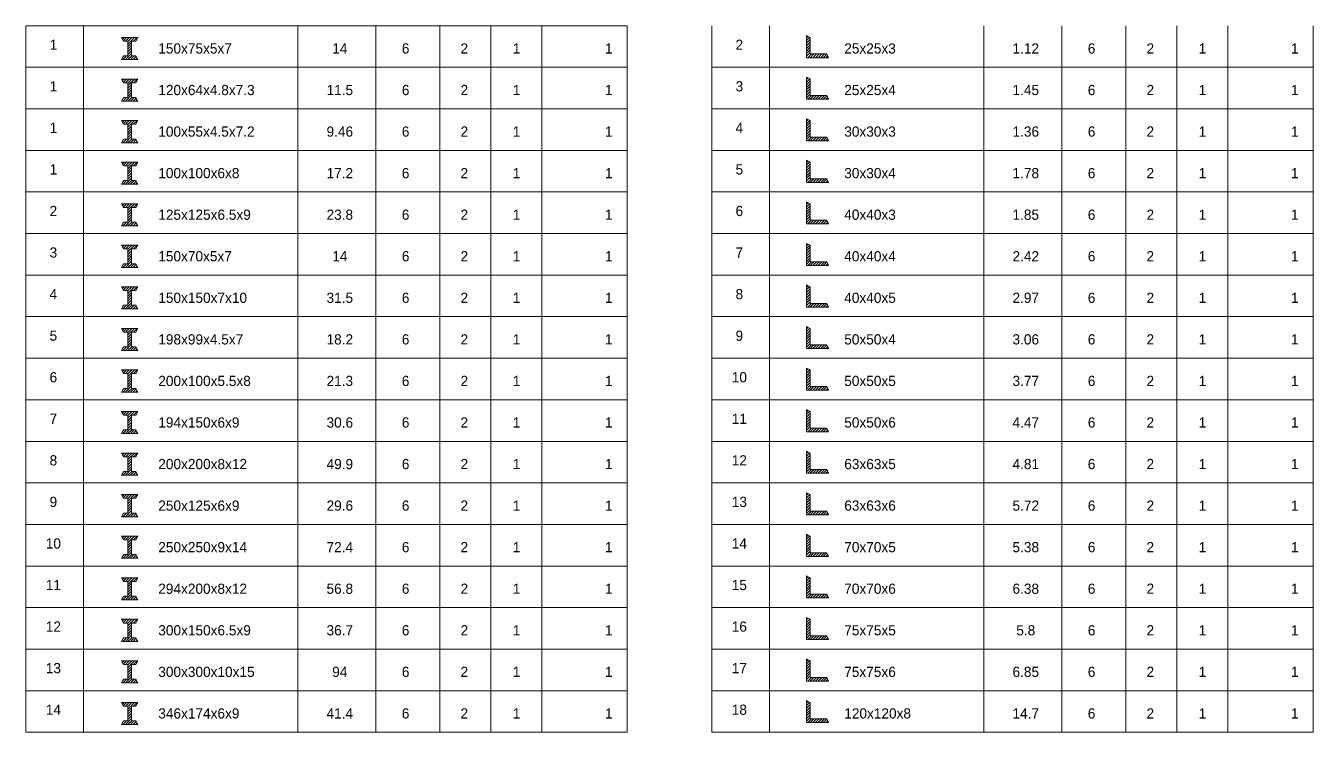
# Model space of a CAD drawing. Header units: millimetres. Extents: x 925681 to 1410834, y 71669 to 296428.
# Drawn here: x 1228041 to 1265891, y 195513 to 216290 of the extents above; entities that cross this region are included whole.
import ezdxf
from ezdxf.enums import TextEntityAlignment as Align

# ---------------------------------------------------------------- set-up
doc = ezdxf.new("R2010")
doc.units = ezdxf.units.MM
doc.header["$LTSCALE"] = 100
for name, color, linetype, lineweight in [('Ap0001_Statistic', 161, 'Continuous', 15), ('Ap0203_T', 243, 'Continuous', 35), ('Ap0310_PSS', 130, 'Continuous', 18), ('Ap0311_H', 8, 'Continuous', 15)]:
    doc.layers.add(name, color=color, linetype=linetype, lineweight=lineweight)
doc.styles.add('Ap_text ghi chu', font='1.shx', dxfattribs={"width": 0.8, "height": 250})

# ---------------------------------------------------------------- blocks, each defined once
blk = doc.blocks.new('khung thong ke')
at = {"layer": 'Ap0310_PSS'}
for p, q in [((0, -1222), (0, 0)), ((1700, -1222), (1700, 0)), ((8000, -1222), (8000, 0)), ((10296, -1222), (10296, 0)), ((12175, -1222), (12175, 0)), ((13675, -1222), (13675, 0)), ((15175, -1222), (15175, 0)), ((17684, 0), (17684, -1222))]:
    blk.add_line(p, q, dxfattribs=at)
at = {"layer": 'Ap0311_H'}
blk.add_line((0, -1222), (17684, -1222), dxfattribs=at)

msp = doc.modelspace()

# ---------------------------------------------------------------- hatches: boundary and pattern name
at = {"layer": 'Ap0001_Statistic'}
h = msp.add_hatch(dxfattribs=at)
h.set_pattern_fill('ANSI31', color=8, scale=433.070866, style=0)
h.set_pattern_definition([(45, (1223551.994, 190038.875), (-38.27842, 38.27842), [])])
h.paths.add_polyline_path([(1231043.8, 215403.2), (1230913.9, 215403.2), (1230859.8, 215294.9), (1231336.1, 215294.9), (1231282, 215403.2), (1231152.1, 215403.2), (1231152.1, 215836.3), (1231282, 215836.3), (1231336.1, 215944.5), (1230859.8, 215944.5), (1230913.9, 215836.3), (1231043.8, 215836.3)])
h = msp.add_hatch(dxfattribs=at)
h.set_pattern_fill('ANSI31', color=8, scale=433.070866, style=0)
h.set_pattern_definition([(45, (1243720.42, 185763.83), (-38.27842, 38.27842), [])])
h.paths.add_polyline_path([(1250995.7, 216000.2), (1250995.7, 215350.6), (1251645.3, 215350.6), (1251591.2, 215458.9), (1251104, 215458.9), (1251104, 215946.1)])
h = msp.add_hatch(dxfattribs=at)
h.set_pattern_fill('ANSI31', color=8, scale=433.070866, style=0)
h.set_pattern_definition([(45, (1223551.994, 188816.71), (-38.27842, 38.27842), [])])
h.paths.add_polyline_path([(1231043.8, 214181), (1230913.9, 214181), (1230859.8, 214072.8), (1231336.1, 214072.8), (1231282, 214181), (1231152.1, 214181), (1231152.1, 214614.1), (1231282, 214614.1), (1231336.1, 214722.4), (1230859.8, 214722.4), (1230913.9, 214614.1), (1231043.8, 214614.1)])
h = msp.add_hatch(dxfattribs=at)
h.set_pattern_fill('ANSI31', color=8, scale=433.070866, style=0)
h.set_pattern_definition([(45, (1243720.42, 184541.663), (-38.27842, 38.27842), [])])
h.paths.add_polyline_path([(1250995.7, 214778), (1250995.7, 214128.4), (1251645.3, 214128.4), (1251591.2, 214236.7), (1251104, 214236.7), (1251104, 214723.9)])
h = msp.add_hatch(dxfattribs=at)
h.set_pattern_fill('ANSI31', color=8, scale=433.070866, style=0)
h.set_pattern_definition([(45, (1223551.994, 187594.54), (-38.27842, 38.27842), [])])
h.paths.add_polyline_path([(1231043.8, 212958.9), (1230913.9, 212958.9), (1230859.8, 212850.6), (1231336.1, 212850.6), (1231282, 212958.9), (1231152.1, 212958.9), (1231152.1, 213391.9), (1231282, 213391.9), (1231336.1, 213500.2), (1230859.8, 213500.2), (1230913.9, 213391.9), (1231043.8, 213391.9)])
h = msp.add_hatch(dxfattribs=at)
h.set_pattern_fill('ANSI31', color=8, scale=433.070866, style=0)
h.set_pattern_definition([(45, (1243720.42, 183319.496), (-38.27842, 38.27842), [])])
h.paths.add_polyline_path([(1250995.7, 213555.9), (1250995.7, 212906.3), (1251645.3, 212906.3), (1251591.2, 213014.5), (1251104, 213014.5), (1251104, 213501.7)])
h = msp.add_hatch(dxfattribs=at)
h.set_pattern_fill('ANSI31', color=8, scale=433.070866, style=0)
h.set_pattern_definition([(45, (1223551.994, 186372.373), (-38.27842, 38.27842), [])])
h.paths.add_polyline_path([(1231043.8, 211736.7), (1230913.9, 211736.7), (1230859.8, 211628.4), (1231336.1, 211628.4), (1231282, 211736.7), (1231152.1, 211736.7), (1231152.1, 212169.8), (1231282, 212169.8), (1231336.1, 212278), (1230859.8, 212278), (1230913.9, 212169.8), (1231043.8, 212169.8)])
h = msp.add_hatch(dxfattribs=at)
h.set_pattern_fill('ANSI31', color=8, scale=433.070866, style=0)
h.set_pattern_definition([(45, (1243720.42, 182097.33), (-38.27842, 38.27842), [])])
h.paths.add_polyline_path([(1250995.7, 212333.7), (1250995.7, 211684.1), (1251645.3, 211684.1), (1251591.2, 211792.4), (1251104, 211792.4), (1251104, 212279.6)])
h = msp.add_hatch(dxfattribs=at)
h.set_pattern_fill('ANSI31', color=8, scale=433.070866, style=0)
h.set_pattern_definition([(45, (1223551.994, 185150.206), (-38.27842, 38.27842), [])])
h.paths.add_polyline_path([(1231043.8, 210514.5), (1230913.9, 210514.5), (1230859.8, 210406.3), (1231336.1, 210406.3), (1231282, 210514.5), (1231152.1, 210514.5), (1231152.1, 210947.6), (1231282, 210947.6), (1231336.1, 211055.9), (1230859.8, 211055.9), (1230913.9, 210947.6), (1231043.8, 210947.6)])
h = msp.add_hatch(dxfattribs=at)
h.set_pattern_fill('ANSI31', color=8, scale=433.070866, style=0)
h.set_pattern_definition([(45, (1243720.42, 180875.16), (-38.27842, 38.27842), [])])
h.paths.add_polyline_path([(1250995.7, 211111.5), (1250995.7, 210461.9), (1251645.3, 210461.9), (1251591.2, 210570.2), (1251104, 210570.2), (1251104, 211057.4)])
h = msp.add_hatch(dxfattribs=at)
h.set_pattern_fill('ANSI31', color=8, scale=433.070866, style=0)
h.set_pattern_definition([(45, (1223551.994, 183928.04), (-38.27842, 38.27842), [])])
h.paths.add_polyline_path([(1231043.8, 209292.4), (1230913.9, 209292.4), (1230859.8, 209184.1), (1231336.1, 209184.1), (1231282, 209292.4), (1231152.1, 209292.4), (1231152.1, 209725.4), (1231282, 209725.4), (1231336.1, 209833.7), (1230859.8, 209833.7), (1230913.9, 209725.4), (1231043.8, 209725.4)])
h = msp.add_hatch(dxfattribs=at)
h.set_pattern_fill('ANSI31', color=8, scale=433.070866, style=0)
h.set_pattern_definition([(45, (1243720.42, 179652.994), (-38.27842, 38.27842), [])])
h.paths.add_polyline_path([(1250995.7, 209889.4), (1250995.7, 209239.8), (1251645.3, 209239.8), (1251591.2, 209348), (1251104, 209348), (1251104, 209835.2)])
h = msp.add_hatch(dxfattribs=at)
h.set_pattern_fill('ANSI31', color=8, scale=433.070866, style=0)
h.set_pattern_definition([(45, (1223551.994, 182705.87), (-38.27842, 38.27842), [])])
h.paths.add_polyline_path([(1231043.8, 208070.2), (1230913.9, 208070.2), (1230859.8, 207961.9), (1231336.1, 207961.9), (1231282, 208070.2), (1231152.1, 208070.2), (1231152.1, 208503.3), (1231282, 208503.3), (1231336.1, 208611.5), (1230859.8, 208611.5), (1230913.9, 208503.3), (1231043.8, 208503.3)])
h = msp.add_hatch(dxfattribs=at)
h.set_pattern_fill('ANSI31', color=8, scale=433.070866, style=0)
h.set_pattern_definition([(45, (1243720.42, 178430.827), (-38.27842, 38.27842), [])])
h.paths.add_polyline_path([(1250995.7, 208667.2), (1250995.7, 208017.6), (1251645.3, 208017.6), (1251591.2, 208125.9), (1251104, 208125.9), (1251104, 208613.1)])
h = msp.add_hatch(dxfattribs=at)
h.set_pattern_fill('ANSI31', color=8, scale=433.070866, style=0)
h.set_pattern_definition([(45, (1243720.42, 177208.66), (-38.27842, 38.27842), [])])
h.paths.add_polyline_path([(1250995.7, 207445), (1250995.7, 206795.4), (1251645.3, 206795.4), (1251591.2, 206903.7), (1251104, 206903.7), (1251104, 207390.9)])
h = msp.add_hatch(dxfattribs=at)
h.set_pattern_fill('ANSI31', color=8, scale=433.070866, style=0)
h.set_pattern_definition([(45, (1223551.994, 181483.704), (-38.27842, 38.27842), [])])
h.paths.add_polyline_path([(1231043.8, 206848), (1230913.9, 206848), (1230859.8, 206739.8), (1231336.1, 206739.8), (1231282, 206848), (1231152.1, 206848), (1231152.1, 207281.1), (1231282, 207281.1), (1231336.1, 207389.4), (1230859.8, 207389.4), (1230913.9, 207281.1), (1231043.8, 207281.1)])
h = msp.add_hatch(dxfattribs=at)
h.set_pattern_fill('ANSI31', color=8, scale=433.070866, style=0)
h.set_pattern_definition([(45, (1223551.994, 180261.537), (-38.27842, 38.27842), [])])
h.paths.add_polyline_path([(1231043.8, 205625.9), (1230913.9, 205625.9), (1230859.8, 205517.6), (1231336.1, 205517.6), (1231282, 205625.9), (1231152.1, 205625.9), (1231152.1, 206058.9), (1231282, 206058.9), (1231336.1, 206167.2), (1230859.8, 206167.2), (1230913.9, 206058.9), (1231043.8, 206058.9)])
h = msp.add_hatch(dxfattribs=at)
h.set_pattern_fill('ANSI31', color=8, scale=433.070866, style=0)
h.set_pattern_definition([(45, (1243720.42, 175986.493), (-38.27842, 38.27842), [])])
h.paths.add_polyline_path([(1250995.7, 206222.9), (1250995.7, 205573.3), (1251645.3, 205573.3), (1251591.2, 205681.5), (1251104, 205681.5), (1251104, 206168.7)])
h = msp.add_hatch(dxfattribs=at)
h.set_pattern_fill('ANSI31', color=8, scale=433.070866, style=0)
h.set_pattern_definition([(45, (1223551.994, 179039.37), (-38.27842, 38.27842), [])])
h.paths.add_polyline_path([(1231043.8, 204403.7), (1230913.9, 204403.7), (1230859.8, 204295.4), (1231336.1, 204295.4), (1231282, 204403.7), (1231152.1, 204403.7), (1231152.1, 204836.8), (1231282, 204836.8), (1231336.1, 204945), (1230859.8, 204945), (1230913.9, 204836.8), (1231043.8, 204836.8)])
h = msp.add_hatch(dxfattribs=at)
h.set_pattern_fill('ANSI31', color=8, scale=433.070866, style=0)
h.set_pattern_definition([(45, (1243720.42, 174764.326), (-38.27842, 38.27842), [])])
h.paths.add_polyline_path([(1250995.7, 205000.7), (1250995.7, 204351.1), (1251645.3, 204351.1), (1251591.2, 204459.4), (1251104, 204459.4), (1251104, 204946.6)])
h = msp.add_hatch(dxfattribs=at)
h.set_pattern_fill('ANSI31', color=8, scale=433.070866, style=0)
h.set_pattern_definition([(45, (1223551.994, 177817.203), (-38.27842, 38.27842), [])])
h.paths.add_polyline_path([(1231043.8, 203181.5), (1230913.9, 203181.5), (1230859.8, 203073.3), (1231336.1, 203073.3), (1231282, 203181.5), (1231152.1, 203181.5), (1231152.1, 203614.6), (1231282, 203614.6), (1231336.1, 203722.9), (1230859.8, 203722.9), (1230913.9, 203614.6), (1231043.8, 203614.6)])
h = msp.add_hatch(dxfattribs=at)
h.set_pattern_fill('ANSI31', color=8, scale=433.070866, style=0)
h.set_pattern_definition([(45, (1243720.42, 173542.16), (-38.27842, 38.27842), [])])
h.paths.add_polyline_path([(1250995.7, 203778.5), (1250995.7, 203128.9), (1251645.3, 203128.9), (1251591.2, 203237.2), (1251104, 203237.2), (1251104, 203724.4)])
h = msp.add_hatch(dxfattribs=at)
h.set_pattern_fill('ANSI31', color=8, scale=433.070866, style=0)
h.set_pattern_definition([(45, (1223551.994, 176595.036), (-38.27842, 38.27842), [])])
h.paths.add_polyline_path([(1231043.8, 201959.4), (1230913.9, 201959.4), (1230859.8, 201851.1), (1231336.1, 201851.1), (1231282, 201959.4), (1231152.1, 201959.4), (1231152.1, 202392.4), (1231282, 202392.4), (1231336.1, 202500.7), (1230859.8, 202500.7), (1230913.9, 202392.4), (1231043.8, 202392.4)])
h = msp.add_hatch(dxfattribs=at)
h.set_pattern_fill('ANSI31', color=8, scale=433.070866, style=0)
h.set_pattern_definition([(45, (1243720.42, 172319.99), (-38.27842, 38.27842), [])])
h.paths.add_polyline_path([(1250995.7, 202556.4), (1250995.7, 201906.8), (1251645.3, 201906.8), (1251591.2, 202015), (1251104, 202015), (1251104, 202502.2)])
h = msp.add_hatch(dxfattribs=at)
h.set_pattern_fill('ANSI31', color=8, scale=433.070866, style=0)
h.set_pattern_definition([(45, (1223551.994, 175372.87), (-38.27842, 38.27842), [])])
h.paths.add_polyline_path([(1231043.8, 200737.2), (1230913.9, 200737.2), (1230859.8, 200628.9), (1231336.1, 200628.9), (1231282, 200737.2), (1231152.1, 200737.2), (1231152.1, 201170.3), (1231282, 201170.3), (1231336.1, 201278.5), (1230859.8, 201278.5), (1230913.9, 201170.3), (1231043.8, 201170.3)])
h = msp.add_hatch(dxfattribs=at)
h.set_pattern_fill('ANSI31', color=8, scale=433.070866, style=0)
h.set_pattern_definition([(45, (1243720.42, 171097.824), (-38.27842, 38.27842), [])])
h.paths.add_polyline_path([(1250995.7, 201334.2), (1250995.7, 200684.6), (1251645.3, 200684.6), (1251591.2, 200792.9), (1251104, 200792.9), (1251104, 201280.1)])
h = msp.add_hatch(dxfattribs=at)
h.set_pattern_fill('ANSI31', color=8, scale=433.070866, style=0)
h.set_pattern_definition([(45, (1223551.994, 174150.7), (-38.27842, 38.27842), [])])
h.paths.add_polyline_path([(1231043.8, 199515), (1230913.9, 199515), (1230859.8, 199406.8), (1231336.1, 199406.8), (1231282, 199515), (1231152.1, 199515), (1231152.1, 199948.1), (1231282, 199948.1), (1231336.1, 200056.4), (1230859.8, 200056.4), (1230913.9, 199948.1), (1231043.8, 199948.1)])
h = msp.add_hatch(dxfattribs=at)
h.set_pattern_fill('ANSI31', color=8, scale=433.070866, style=0)
h.set_pattern_definition([(45, (1243720.42, 169875.657), (-38.27842, 38.27842), [])])
h.paths.add_polyline_path([(1250995.7, 200112), (1250995.7, 199462.4), (1251645.3, 199462.4), (1251591.2, 199570.7), (1251104, 199570.7), (1251104, 200057.9)])
h = msp.add_hatch(dxfattribs=at)
h.set_pattern_fill('ANSI31', color=8, scale=433.070866, style=0)
h.set_pattern_definition([(45, (1223551.994, 172928.534), (-38.27842, 38.27842), [])])
h.paths.add_polyline_path([(1231043.8, 198292.9), (1230913.9, 198292.9), (1230859.8, 198184.6), (1231336.1, 198184.6), (1231282, 198292.9), (1231152.1, 198292.9), (1231152.1, 198725.9), (1231282, 198725.9), (1231336.1, 198834.2), (1230859.8, 198834.2), (1230913.9, 198725.9), (1231043.8, 198725.9)])
h = msp.add_hatch(dxfattribs=at)
h.set_pattern_fill('ANSI31', color=8, scale=433.070866, style=0)
h.set_pattern_definition([(45, (1243720.42, 168653.49), (-38.27842, 38.27842), [])])
h.paths.add_polyline_path([(1250995.7, 198889.9), (1250995.7, 198240.3), (1251645.3, 198240.3), (1251591.2, 198348.5), (1251104, 198348.5), (1251104, 198835.7)])
h = msp.add_hatch(dxfattribs=at)
h.set_pattern_fill('ANSI31', color=8, scale=433.070866, style=0)
h.set_pattern_definition([(45, (1223551.994, 171706.367), (-38.27842, 38.27842), [])])
h.paths.add_polyline_path([(1231043.8, 197070.7), (1230913.9, 197070.7), (1230859.8, 196962.4), (1231336.1, 196962.4), (1231282, 197070.7), (1231152.1, 197070.7), (1231152.1, 197503.8), (1231282, 197503.8), (1231336.1, 197612), (1230859.8, 197612), (1230913.9, 197503.8), (1231043.8, 197503.8)])
h = msp.add_hatch(dxfattribs=at)
h.set_pattern_fill('ANSI31', color=8, scale=433.070866, style=0)
h.set_pattern_definition([(45, (1243720.42, 167431.32), (-38.27842, 38.27842), [])])
h.paths.add_polyline_path([(1250995.7, 197667.7), (1250995.7, 197018.1), (1251645.3, 197018.1), (1251591.2, 197126.4), (1251104, 197126.4), (1251104, 197613.6)])
h = msp.add_hatch(dxfattribs=at)
h.set_pattern_fill('ANSI31', color=8, scale=433.070866, style=0)
h.set_pattern_definition([(45, (1243720.42, 166209.155), (-38.27842, 38.27842), [])])
h.paths.add_polyline_path([(1250995.7, 196445.5), (1250995.7, 195795.9), (1251645.3, 195795.9), (1251591.2, 195904.2), (1251104, 195904.2), (1251104, 196391.4)])
h = msp.add_hatch(dxfattribs=at)
h.set_pattern_fill('ANSI31', color=8, scale=433.070866, style=0)
h.set_pattern_definition([(45, (1223551.994, 170484.2), (-38.27842, 38.27842), [])])
h.paths.add_polyline_path([(1231043.8, 195848.5), (1230913.9, 195848.5), (1230859.8, 195740.3), (1231336.1, 195740.3), (1231282, 195848.5), (1231152.1, 195848.5), (1231152.1, 196281.6), (1231282, 196281.6), (1231336.1, 196389.9), (1230859.8, 196389.9), (1230913.9, 196281.6), (1231043.8, 196281.6)])

# ---------------------------------------------------------------- linework, layer by layer
for p, q in [((1228041.3, 216289.9), (1245725.3, 216289.9)), ((1228041.3, 215067.7), (1245725.3, 215067.7)), ((1228041.3, 213845.6), (1245725.3, 213845.6)), ((1228041.3, 213845.6), (1245725.3, 213845.6)), ((1228041.3, 212623.4), (1245725.3, 212623.4))]:
    msp.add_line(p, q, dxfattribs=at)
at = {"layer": 'Ap0001_Statistic', "color": 3}
for points in [[(1231043.8, 215403.2), (1230913.9, 215403.2), (1230859.8, 215294.9), (1231336.1, 215294.9), (1231282, 215403.2), (1231152.1, 215403.2), (1231152.1, 215836.3), (1231282, 215836.3), (1231336.1, 215944.5), (1230859.8, 215944.5), (1230913.9, 215836.3), (1231043.8, 215836.3)], [(1231043.8, 214181), (1230913.9, 214181), (1230859.8, 214072.8), (1231336.1, 214072.8), (1231282, 214181), (1231152.1, 214181), (1231152.1, 214614.1), (1231282, 214614.1), (1231336.1, 214722.4), (1230859.8, 214722.4), (1230913.9, 214614.1), (1231043.8, 214614.1)], [(1231043.8, 212958.9), (1230913.9, 212958.9), (1230859.8, 212850.6), (1231336.1, 212850.6), (1231282, 212958.9), (1231152.1, 212958.9), (1231152.1, 213391.9), (1231282, 213391.9), (1231336.1, 213500.2), (1230859.8, 213500.2), (1230913.9, 213391.9), (1231043.8, 213391.9)], [(1231043.8, 211736.7), (1230913.9, 211736.7), (1230859.8, 211628.4), (1231336.1, 211628.4), (1231282, 211736.7), (1231152.1, 211736.7), (1231152.1, 212169.8), (1231282, 212169.8), (1231336.1, 212278), (1230859.8, 212278), (1230913.9, 212169.8), (1231043.8, 212169.8)], [(1231043.8, 210514.5), (1230913.9, 210514.5), (1230859.8, 210406.3), (1231336.1, 210406.3), (1231282, 210514.5), (1231152.1, 210514.5), (1231152.1, 210947.6), (1231282, 210947.6), (1231336.1, 211055.9), (1230859.8, 211055.9), (1230913.9, 210947.6), (1231043.8, 210947.6)], [(1231043.8, 209292.4), (1230913.9, 209292.4), (1230859.8, 209184.1), (1231336.1, 209184.1), (1231282, 209292.4), (1231152.1, 209292.4), (1231152.1, 209725.4), (1231282, 209725.4), (1231336.1, 209833.7), (1230859.8, 209833.7), (1230913.9, 209725.4), (1231043.8, 209725.4)], [(1231043.8, 208070.2), (1230913.9, 208070.2), (1230859.8, 207961.9), (1231336.1, 207961.9), (1231282, 208070.2), (1231152.1, 208070.2), (1231152.1, 208503.3), (1231282, 208503.3), (1231336.1, 208611.5), (1230859.8, 208611.5), (1230913.9, 208503.3), (1231043.8, 208503.3)], [(1231043.8, 206848), (1230913.9, 206848), (1230859.8, 206739.8), (1231336.1, 206739.8), (1231282, 206848), (1231152.1, 206848), (1231152.1, 207281.1), (1231282, 207281.1), (1231336.1, 207389.4), (1230859.8, 207389.4), (1230913.9, 207281.1), (1231043.8, 207281.1)], [(1231043.8, 205625.9), (1230913.9, 205625.9), (1230859.8, 205517.6), (1231336.1, 205517.6), (1231282, 205625.9), (1231152.1, 205625.9), (1231152.1, 206058.9), (1231282, 206058.9), (1231336.1, 206167.2), (1230859.8, 206167.2), (1230913.9, 206058.9), (1231043.8, 206058.9)], [(1231043.8, 204403.7), (1230913.9, 204403.7), (1230859.8, 204295.4), (1231336.1, 204295.4), (1231282, 204403.7), (1231152.1, 204403.7), (1231152.1, 204836.8), (1231282, 204836.8), (1231336.1, 204945), (1230859.8, 204945), (1230913.9, 204836.8), (1231043.8, 204836.8)], [(1231043.8, 203181.5), (1230913.9, 203181.5), (1230859.8, 203073.3), (1231336.1, 203073.3), (1231282, 203181.5), (1231152.1, 203181.5), (1231152.1, 203614.6), (1231282, 203614.6), (1231336.1, 203722.9), (1230859.8, 203722.9), (1230913.9, 203614.6), (1231043.8, 203614.6)], [(1231043.8, 201959.4), (1230913.9, 201959.4), (1230859.8, 201851.1), (1231336.1, 201851.1), (1231282, 201959.4), (1231152.1, 201959.4), (1231152.1, 202392.4), (1231282, 202392.4), (1231336.1, 202500.7), (1230859.8, 202500.7), (1230913.9, 202392.4), (1231043.8, 202392.4)], [(1231043.8, 200737.2), (1230913.9, 200737.2), (1230859.8, 200628.9), (1231336.1, 200628.9), (1231282, 200737.2), (1231152.1, 200737.2), (1231152.1, 201170.3), (1231282, 201170.3), (1231336.1, 201278.5), (1230859.8, 201278.5), (1230913.9, 201170.3), (1231043.8, 201170.3)], [(1231043.8, 199515), (1230913.9, 199515), (1230859.8, 199406.8), (1231336.1, 199406.8), (1231282, 199515), (1231152.1, 199515), (1231152.1, 199948.1), (1231282, 199948.1), (1231336.1, 200056.4), (1230859.8, 200056.4), (1230913.9, 199948.1), (1231043.8, 199948.1)], [(1231043.8, 198292.9), (1230913.9, 198292.9), (1230859.8, 198184.6), (1231336.1, 198184.6), (1231282, 198292.9), (1231152.1, 198292.9), (1231152.1, 198725.9), (1231282, 198725.9), (1231336.1, 198834.2), (1230859.8, 198834.2), (1230913.9, 198725.9), (1231043.8, 198725.9)], [(1231043.8, 197070.7), (1230913.9, 197070.7), (1230859.8, 196962.4), (1231336.1, 196962.4), (1231282, 197070.7), (1231152.1, 197070.7), (1231152.1, 197503.8), (1231282, 197503.8), (1231336.1, 197612), (1230859.8, 197612), (1230913.9, 197503.8), (1231043.8, 197503.8)], [(1231043.8, 195848.5), (1230913.9, 195848.5), (1230859.8, 195740.3), (1231336.1, 195740.3), (1231282, 195848.5), (1231152.1, 195848.5), (1231152.1, 196281.6), (1231282, 196281.6), (1231336.1, 196389.9), (1230859.8, 196389.9), (1230913.9, 196281.6), (1231043.8, 196281.6)]]:
    msp.add_lwpolyline(points, close=True, dxfattribs=at)
for points in [[(1250995.7, 216000.2), (1250995.7, 215350.6), (1251645.3, 215350.6), (1251591.2, 215458.9), (1251104, 215458.9), (1251104, 215946.1), (1250995.7, 216000.2)], [(1250995.7, 214778), (1250995.7, 214128.4), (1251645.3, 214128.4), (1251591.2, 214236.7), (1251104, 214236.7), (1251104, 214723.9), (1250995.7, 214778)], [(1250995.7, 213555.9), (1250995.7, 212906.3), (1251645.3, 212906.3), (1251591.2, 213014.5), (1251104, 213014.5), (1251104, 213501.7), (1250995.7, 213555.9)], [(1250995.7, 212333.7), (1250995.7, 211684.1), (1251645.3, 211684.1), (1251591.2, 211792.4), (1251104, 211792.4), (1251104, 212279.6), (1250995.7, 212333.7)], [(1250995.7, 211111.5), (1250995.7, 210461.9), (1251645.3, 210461.9), (1251591.2, 210570.2), (1251104, 210570.2), (1251104, 211057.4), (1250995.7, 211111.5)], [(1250995.7, 209889.4), (1250995.7, 209239.8), (1251645.3, 209239.8), (1251591.2, 209348), (1251104, 209348), (1251104, 209835.2), (1250995.7, 209889.4)], [(1250995.7, 208667.2), (1250995.7, 208017.6), (1251645.3, 208017.6), (1251591.2, 208125.9), (1251104, 208125.9), (1251104, 208613.1), (1250995.7, 208667.2)], [(1250995.7, 207445), (1250995.7, 206795.4), (1251645.3, 206795.4), (1251591.2, 206903.7), (1251104, 206903.7), (1251104, 207390.9), (1250995.7, 207445)], [(1250995.7, 206222.9), (1250995.7, 205573.3), (1251645.3, 205573.3), (1251591.2, 205681.5), (1251104, 205681.5), (1251104, 206168.7), (1250995.7, 206222.9)], [(1250995.7, 205000.7), (1250995.7, 204351.1), (1251645.3, 204351.1), (1251591.2, 204459.4), (1251104, 204459.4), (1251104, 204946.6), (1250995.7, 205000.7)], [(1250995.7, 203778.5), (1250995.7, 203128.9), (1251645.3, 203128.9), (1251591.2, 203237.2), (1251104, 203237.2), (1251104, 203724.4), (1250995.7, 203778.5)], [(1250995.7, 202556.4), (1250995.7, 201906.8), (1251645.3, 201906.8), (1251591.2, 202015), (1251104, 202015), (1251104, 202502.2), (1250995.7, 202556.4)], [(1250995.7, 201334.2), (1250995.7, 200684.6), (1251645.3, 200684.6), (1251591.2, 200792.9), (1251104, 200792.9), (1251104, 201280.1), (1250995.7, 201334.2)], [(1250995.7, 200112), (1250995.7, 199462.4), (1251645.3, 199462.4), (1251591.2, 199570.7), (1251104, 199570.7), (1251104, 200057.9), (1250995.7, 200112)], [(1250995.7, 198889.9), (1250995.7, 198240.3), (1251645.3, 198240.3), (1251591.2, 198348.5), (1251104, 198348.5), (1251104, 198835.7), (1250995.7, 198889.9)], [(1250995.7, 197667.7), (1250995.7, 197018.1), (1251645.3, 197018.1), (1251591.2, 197126.4), (1251104, 197126.4), (1251104, 197613.6), (1250995.7, 197667.7)], [(1250995.7, 196445.5), (1250995.7, 195795.9), (1251645.3, 195795.9), (1251591.2, 195904.2), (1251104, 195904.2), (1251104, 196391.4), (1250995.7, 196445.5)]]:
    msp.add_lwpolyline(points, dxfattribs=at)

# ---------------------------------------------------------------- block references
at = {"layer": 'Ap0001_Statistic'}
for p in [(1228041.3, 216289.9), (1248207.2, 216289.9), (1228041.3, 215067.7), (1248207.2, 215067.7), (1228041.3, 213845.6), (1248207.2, 213845.6), (1228041.3, 212623.4), (1248207.2, 212623.4), (1228041.3, 211401.2), (1248207.2, 211401.2), (1228041.3, 210179.1), (1248207.2, 210179.1), (1228041.3, 208956.9), (1248207.2, 208956.9), (1228041.3, 207734.7), (1248207.2, 207734.7), (1228041.3, 206512.6), (1248207.2, 206512.6), (1228041.3, 205290.4), (1248207.2, 205290.4), (1228041.3, 204068.2), (1248207.2, 204068.2), (1228041.3, 202846.1), (1248207.2, 202846.1), (1228041.3, 201623.9), (1248207.2, 201623.9), (1228041.3, 200401.7), (1248207.2, 200401.7), (1228041.3, 199179.6), (1248207.2, 199179.6), (1228041.3, 197957.4), (1248207.2, 197957.4), (1228041.3, 196735.2), (1248207.2, 196735.2)]:
    msp.add_blockref('khung thong ke', p, dxfattribs=at)

# ---------------------------------------------------------------- texts
at = {"layer": 'Ap0203_T', "style": 'Ap_text ghi chu'}
for s, p in [('1', (1228853.7, 215581.5)), ('6', (1239208.4, 215472.3)), ('2', (1240935, 215472.3)), ('1', (1242469.6, 215472.3)), ('2', (1249019.6, 215581.5)), ('6', (1259374.4, 215472.3)), ('2', (1261100.9, 215472.3)), ('1', (1262635.6, 215472.3)), ('1', (1228853.7, 214359.3)), ('3', (1249019.6, 214359.3)), ('6', (1239208.4, 214250.1)), ('2', (1240935, 214250.1)), ('1', (1242469.6, 214250.1)), ('6', (1259374.4, 214250.1)), ('2', (1261100.9, 214250.1)), ('1', (1262635.6, 214250.1)), ('1', (1228853.7, 213137.1)), ('6', (1239208.4, 213027.9)), ('2', (1240935, 213027.9)), ('1', (1242469.6, 213027.9)), ('4', (1249019.6, 213137.1)), ('6', (1259374.4, 213027.9)), ('2', (1261100.9, 213027.9)), ('1', (1262635.6, 213027.9)), ('1', (1228853.7, 211915)), ('6', (1239208.4, 211805.8)), ('2', (1240935, 211805.8)), ('1', (1242469.6, 211805.8)), ('5', (1249019.6, 211915)), ('6', (1259374.4, 211805.8)), ('2', (1261100.9, 211805.8)), ('1', (1262635.6, 211805.8)), ('2', (1228853.7, 210692.8)), ('6', (1239208.4, 210583.6)), ('2', (1240935, 210583.6)), ('1', (1242469.6, 210583.6)), ('6', (1249019.6, 210692.8)), ('6', (1259374.4, 210583.6)), ('2', (1261100.9, 210583.6)), ('1', (1262635.6, 210583.6)), ('3', (1228853.7, 209470.6)), ('7', (1249019.6, 209470.6)), ('6', (1239208.4, 209361.4)), ('2', (1240935, 209361.4)), ('1', (1242469.6, 209361.4)), ('6', (1259374.4, 209361.4)), ('2', (1261100.9, 209361.4)), ('1', (1262635.6, 209361.4)), ('4', (1228853.7, 208248.5)), ('6', (1239208.4, 208139.3)), ('2', (1240935, 208139.3)), ('1', (1242469.6, 208139.3)), ('8', (1249019.6, 208248.5)), ('6', (1259374.4, 208139.3)), ('2', (1261100.9, 208139.3)), ('1', (1262635.6, 208139.3)), ('5', (1228853.7, 207026.3)), ('6', (1239208.4, 206917.1)), ('2', (1240935, 206917.1)), ('1', (1242469.6, 206917.1)), ('9', (1249019.6, 207026.3)), ('6', (1259374.4, 206917.1)), ('2', (1261100.9, 206917.1)), ('1', (1262635.6, 206917.1)), ('6', (1228853.7, 205804.1)), ('6', (1239208.4, 205694.9)), ('2', (1240935, 205694.9)), ('1', (1242469.6, 205694.9)), ('10', (1249019.6, 205804.1)), ('6', (1259374.4, 205694.9)), ('2', (1261100.9, 205694.9)), ('1', (1262635.6, 205694.9)), ('7', (1228853.7, 204582)), ('6', (1239208.4, 204472.8)), ('2', (1240935, 204472.8)), ('1', (1242469.6, 204472.8)), ('11', (1249019.6, 204582)), ('6', (1259374.4, 204472.8)), ('2', (1261100.9, 204472.8)), ('1', (1262635.6, 204472.8)), ('8', (1228853.7, 203359.8)), ('12', (1249019.6, 203359.8)), ('6', (1239208.4, 203250.6)), ('2', (1240935, 203250.6)), ('1', (1242469.6, 203250.6)), ('6', (1259374.4, 203250.6)), ('2', (1261100.9, 203250.6)), ('1', (1262635.6, 203250.6)), ('9', (1228853.7, 202137.6)), ('6', (1239208.4, 202028.4)), ('2', (1240935, 202028.4)), ('1', (1242469.6, 202028.4)), ('13', (1249019.6, 202137.6)), ('6', (1259374.4, 202028.4)), ('2', (1261100.9, 202028.4)), ('1', (1262635.6, 202028.4)), ('10', (1228853.7, 200915.4)), ('6', (1239208.4, 200806.3)), ('2', (1240935, 200806.3)), ('1', (1242469.6, 200806.3)), ('14', (1249019.6, 200915.4)), ('6', (1259374.4, 200806.3)), ('2', (1261100.9, 200806.3)), ('1', (1262635.6, 200806.3)), ('11', (1228853.7, 199693.3)), ('6', (1239208.4, 199584.1)), ('2', (1240935, 199584.1)), ('1', (1242469.6, 199584.1)), ('15', (1249019.6, 199693.3)), ('6', (1259374.4, 199584.1)), ('2', (1261100.9, 199584.1)), ('1', (1262635.6, 199584.1)), ('12', (1228853.7, 198471.1)), ('16', (1249019.6, 198471.1)), ('6', (1239208.4, 198361.9)), ('2', (1240935, 198361.9)), ('1', (1242469.6, 198361.9)), ('6', (1259374.4, 198361.9)), ('2', (1261100.9, 198361.9)), ('1', (1262635.6, 198361.9)), ('13', (1228853.7, 197248.9)), ('6', (1239208.4, 197139.8)), ('2', (1240935, 197139.8)), ('1', (1242469.6, 197139.8)), ('17', (1249019.6, 197248.9)), ('6', (1259374.4, 197139.8)), ('2', (1261100.9, 197139.8)), ('1', (1262635.6, 197139.8)), ('14', (1228853.7, 196026.8)), ('6', (1239208.4, 195917.6)), ('2', (1240935, 195917.6)), ('1', (1242469.6, 195917.6)), ('18', (1249019.6, 196026.8)), ('6', (1259374.4, 195917.6)), ('2', (1261100.9, 195917.6)), ('1', (1262635.6, 195917.6))]:
    msp.add_text(s, height=300, dxfattribs=at).set_placement(p, align=Align.CENTER)
for s, p in [('150x75x5x7', (1231937.3, 215472.3)), ('25x25x3', (1252103.2, 215472.3)), ('120x64x4.8x7.3', (1231937.3, 214250.1)), ('25x25x4', (1252103.2, 214250.1)), ('100x55x4.5x7.2', (1231937.3, 213027.9)), ('30x30x3', (1252103.2, 213027.9)), ('100x100x6x8', (1231937.3, 211805.8)), ('30x30x4', (1252103.2, 211805.8)), ('125x125x6.5x9', (1231937.3, 210583.6)), ('40x40x3', (1252103.2, 210583.6)), ('150x70x5x7', (1231937.3, 209361.4)), ('40x40x4', (1252103.2, 209361.4)), ('150x150x7x10', (1231937.3, 208139.3)), ('40x40x5', (1252103.2, 208139.3)), ('198x99x4.5x7', (1231937.3, 206917.1)), ('50x50x4', (1252103.2, 206917.1)), ('200x100x5.5x8', (1231937.3, 205694.9)), ('50x50x5', (1252103.2, 205694.9)), ('194x150x6x9', (1231937.3, 204472.8)), ('50x50x6', (1252103.2, 204472.8)), ('200x200x8x12', (1231937.3, 203250.6)), ('63x63x5', (1252103.2, 203250.6)), ('250x125x6x9', (1231937.3, 202028.4)), ('63x63x6', (1252103.2, 202028.4)), ('250x250x9x14', (1231937.3, 200806.3)), ('70x70x5', (1252103.2, 200806.3)), ('294x200x8x12', (1231937.3, 199584.1)), ('70x70x6', (1252103.2, 199584.1)), ('300x150x6.5x9', (1231937.3, 198361.9)), ('75x75x5', (1252103.2, 198361.9)), ('300x300x10x15', (1231937.3, 197139.8)), ('75x75x6', (1252103.2, 197139.8)), ('346x174x6x9', (1231937.3, 195917.6)), ('120x120x8', (1252103.2, 195917.6))]:
    msp.add_text(s, height=300, dxfattribs=at).set_placement(p)
at = {"layer": 'Ap0203_T', "color": 2, "style": 'Ap_text ghi chu'}
for s, p in [('14', (1237274, 215472.3)), ('1.12', (1257440, 215472.3)), ('11.5', (1237274, 214250.1)), ('1.45', (1257440, 214250.1)), ('9.46', (1237274, 213027.9)), ('1.36', (1257440, 213027.9)), ('17.2', (1237274, 211805.8)), ('1.78', (1257440, 211805.8)), ('23.8', (1237274, 210583.6)), ('1.85', (1257440, 210583.6)), ('14', (1237274, 209361.4)), ('2.42', (1257440, 209361.4)), ('31.5', (1237274, 208139.3)), ('2.97', (1257440, 208139.3)), ('18.2', (1237274, 206917.1)), ('3.06', (1257440, 206917.1)), ('21.3', (1237274, 205694.9)), ('3.77', (1257440, 205694.9)), ('30.6', (1237274, 204472.8)), ('4.47', (1257440, 204472.8)), ('49.9', (1237274, 203250.6)), ('4.81', (1257440, 203250.6)), ('29.6', (1237274, 202028.4)), ('5.72', (1257440, 202028.4)), ('72.4', (1237274, 200806.3)), ('5.38', (1257440, 200806.3)), ('56.8', (1237274, 199584.1)), ('6.38', (1257440, 199584.1)), ('36.7', (1237274, 198361.9)), ('5.8', (1257440, 198361.9)), ('94', (1237274, 197139.8)), ('6.85', (1257440, 197139.8)), ('41.4', (1237274, 195917.6)), ('14.7', (1257440, 195917.6))]:
    msp.add_text(s, height=300, dxfattribs=at).set_placement(p, align=Align.CENTER)
at = {"layer": 'Ap0203_T', "style": 'Ap_text ghi chu'}
for p in [(1245295, 215472.3), (1265461, 215472.3), (1245295, 214250.1), (1265461, 214250.1), (1245295, 213027.9), (1265461, 213027.9), (1245295, 211805.8), (1265461, 211805.8), (1245295, 210583.6), (1265461, 210583.6), (1245295, 209361.4), (1265461, 209361.4), (1245295, 208139.3), (1265461, 208139.3), (1245295, 206917.1), (1265461, 206917.1), (1245295, 205694.9), (1265461, 205694.9), (1245295, 204472.8), (1265461, 204472.8), (1245295, 203250.6), (1265461, 203250.6), (1245295, 202028.4), (1265461, 202028.4), (1245295, 200806.3), (1265461, 200806.3), (1245295, 199584.1), (1265461, 199584.1), (1245295, 198361.9), (1265461, 198361.9), (1245295, 197139.8), (1265461, 197139.8), (1245295, 195917.6), (1265461, 195917.6)]:
    msp.add_text('1', height=300, dxfattribs=at).set_placement(p, align=Align.RIGHT)

doc.saveas('drawing.dxf')
